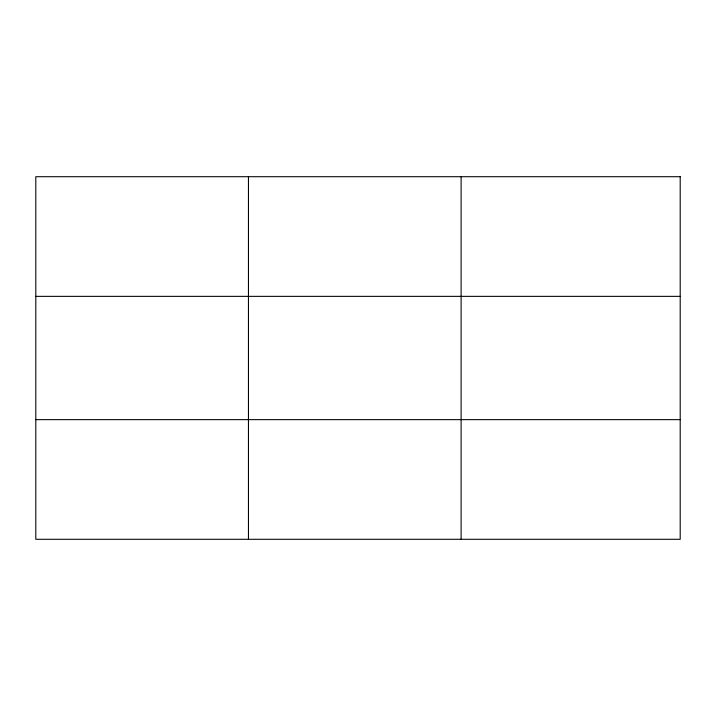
<?xml version="1.0" encoding="UTF-8"?>
<svg xmlns="http://www.w3.org/2000/svg" width="716" height="716" viewBox="0 0 716 716"><rect width="100%" height="100%" fill="white"/><g stroke="black" fill="none" stroke-linecap="round" stroke-linejoin="round"><path stroke-width="1.07" d="M248.452 176.709L248.452 539.291M461.104 176.709L461.104 539.291M35.8 296.361L680.2 296.361M35.8 419.639L680.2 419.639M680.2 176.709L680.2 539.291L35.8 539.291L35.8 176.709L680.2 176.709"/></g></svg>
